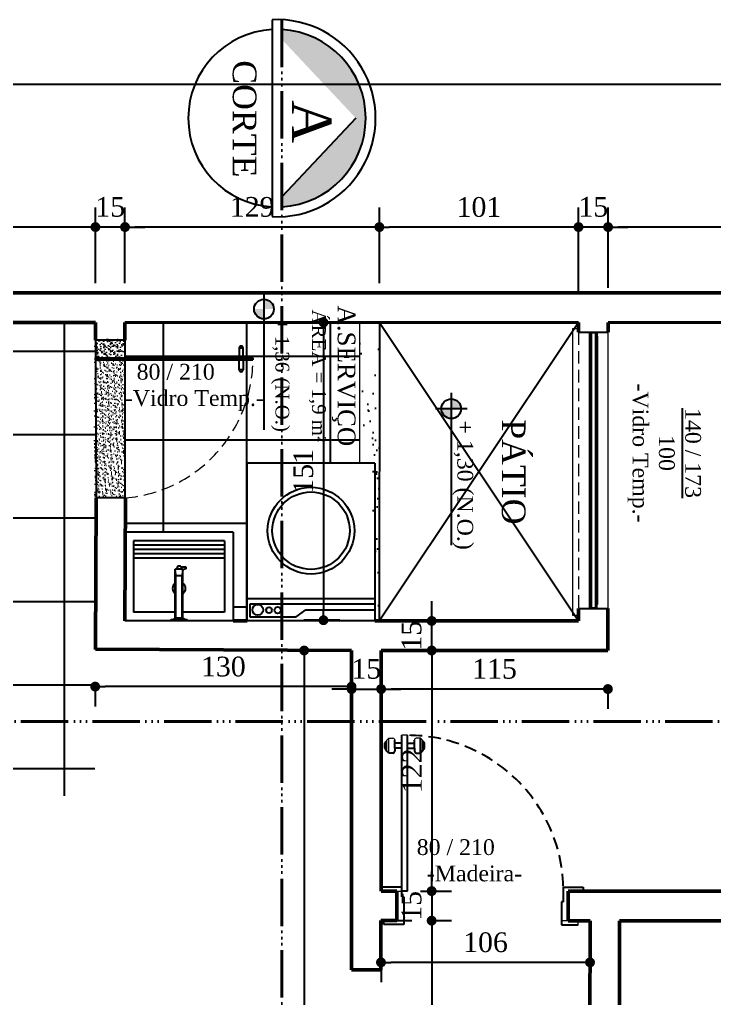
# Model space of a CAD drawing. Header units: centimetres. Extents: x -48696 to 156237, y -5617 to 29024.
# Drawn here: x -20292.6 to -19940.2, y 20197.5 to 20693.9 of the extents above; entities that cross this region are included whole.
import ezdxf

# ---------------------------------------------------------------- set-up
doc = ezdxf.new("R2010")
doc.units = ezdxf.units.CM
doc.linetypes.add('ACAD_ISO06W100', pattern=[36, 24, -3, 0, -3, 0, -3, 0, -3])
doc.linetypes.add('HIDDEN', pattern=[9.525, 6.35, -3.175])
doc.layers.add('A0 BV', color=7, linetype='Continuous', plot=False)
for name, color, linetype in [('ACESSORIOS', 2, 'Continuous'), ('COZINHA', 2, 'Continuous'), ('Fechamento Varanda', 3, 'Continuous'), ('Grama', 84, 'Continuous'), ('Hachuria - Moveis', 1, 'Continuous'), ('JANELA', 2, 'Continuous'), ('Piso', 55, 'Continuous'), ('PN010', 1, 'Continuous'), ('PORTAS', 3, 'Continuous'), ('Portas-Cotas', 2, 'Continuous'), ('Portas-Projeção', 55, 'HIDDEN'), ('Texto', 2, 'Continuous')]:
    doc.layers.add(name, color=color, linetype=linetype)
for name, color, linetype, lineweight in [('Corte Planta', 4, 'ACAD_ISO06W100', 40), ('Hachura', 1, 'Continuous', 9), ('Parede Baixa', 5, 'Continuous', 50), ('Parede Corte', 4, 'Continuous', 40), ('Pisos', 55, 'Continuous', 5), ('Pisos Externos', 15, 'Continuous', 9), ('Portas - Janelas', 2, 'Continuous', 20), ('Projeção Janela', 15, 'HIDDEN', 9), ('Projeção Portas', 55, 'HIDDEN', 5)]:
    doc.layers.add(name, color=color, linetype=linetype, lineweight=lineweight)
doc.styles.add('Valéria', font='romantic.ttf', dxfattribs={"height": 10})
doc.styles.add('Valéria1', font='romantic.ttf', dxfattribs={"height": 10})
doc.dimstyles.new('Cota - 50', dxfattribs={"dimtxt": 10, "dimasz": 5, "dimexe": 10, "dimexo": 20, "dimgap": 5, "dimtad": 1, "dimtxsty": 'Valéria', "dimblk": 'DOT', "dimcen": 0, "dimclrd": 12, "dimclre": 12, "dimclrt": 2, "dimazin": 2, "dimtfac": 1, "dimtix": 1, "dimtmove": 0, "dimatfit": 3, "dimldrblk": 'DOT', "dimfxl": 1, "dimarcsym": 0})

# ---------------------------------------------------------------- blocks, each defined once
blk = doc.blocks.new('_Dot')
at = {"color": 0, "linetype": 'ByBlock', "lineweight": -2}
blk.add_line((-0.5, 0), (-1, 0), dxfattribs=at)
at = {"color": 0, "linetype": 'ByBlock', "const_width": 0.5}
blk.add_lwpolyline([(-0.25, 0, 1), (0.25, 0, 1)], format="xyb", close=True, dxfattribs=at)
blk = doc.blocks.new('*D917')
at = {"color": 12, "lineweight": -2, "transparency": 16777216}
for p, q in [((-20942.5, 20579.88), (-20942.5, 20671.01)), ((-18502.51, 20575.31), (-18502.51, 20671.01)), ((-18507.51, 20661.01), (-20937.5, 20661.01))]:
    blk.add_line(p, q, dxfattribs=at)
at = {"layer": 'Defpoints', "color": 0, "transparency": 16777216}
for p in [(-20942.5, 20661.01), (-20942.5, 20559.88), (-18502.51, 20555.31)]:
    blk.add_point(p, dxfattribs=at)
at = {"color": 12, "lineweight": -2, "transparency": 16777216, "xscale": 5, "yscale": 5, "zscale": 5, "rotation": 180}
blk.add_blockref('_Dot', (-20942.5, 20661.01), dxfattribs=at)
at = {"color": 12, "lineweight": -2, "transparency": 16777216, "xscale": 5, "yscale": 5, "zscale": 5}
blk.add_blockref('_Dot', (-18502.51, 20661.01), dxfattribs=at)
at = {"color": 2, "transparency": 16777216, "insert": (-19722.51, 20671.12), "char_height": 10, "attachment_point": 5, "style": 'Valéria'}
blk.add_mtext('2440', dxfattribs=at)
blk = doc.blocks.new('*D930')
at = {"color": 12, "lineweight": -2, "transparency": 16777216}
for p, q in [((-19994.09, 20557.81), (-19994.09, 20598.68)), ((-19644.09, 20560.31), (-19644.09, 20598.68)), ((-19649.09, 20588.68), (-19989.09, 20588.68))]:
    blk.add_line(p, q, dxfattribs=at)
at = {"layer": 'Defpoints', "color": 0, "transparency": 16777216}
for p in [(-19994.09, 20588.68), (-19644.09, 20540.31), (-19994.09, 20537.81)]:
    blk.add_point(p, dxfattribs=at)
at = {"color": 12, "lineweight": -2, "transparency": 16777216, "xscale": 5, "yscale": 5, "zscale": 5, "rotation": 180}
blk.add_blockref('_Dot', (-19994.09, 20588.68), dxfattribs=at)
at = {"color": 12, "lineweight": -2, "transparency": 16777216, "xscale": 5, "yscale": 5, "zscale": 5}
blk.add_blockref('_Dot', (-19644.09, 20588.68), dxfattribs=at)
at = {"color": 2, "transparency": 16777216, "insert": (-19819.09, 20598.88), "char_height": 10, "attachment_point": 5, "style": 'Valéria'}
blk.add_mtext('350', dxfattribs=at)
blk = doc.blocks.new('*D931')
at = {"color": 12, "lineweight": -2, "transparency": 16777216}
for p, q in [((-20009.1, 20555.31), (-20009.1, 20598.68)), ((-19994.09, 20557.81), (-19994.09, 20598.68)), ((-20014.1, 20588.68), (-20019.1, 20588.68)), ((-19994.09, 20588.68), (-20009.1, 20588.68)), ((-19989.09, 20588.68), (-19984.09, 20588.68))]:
    blk.add_line(p, q, dxfattribs=at)
at = {"layer": 'Defpoints', "color": 0, "transparency": 16777216}
for p in [(-20009.1, 20588.68), (-20009.1, 20535.31), (-19994.09, 20537.81)]:
    blk.add_point(p, dxfattribs=at)
at = {"color": 12, "lineweight": -2, "transparency": 16777216, "xscale": 5, "yscale": 5, "zscale": 5}
blk.add_blockref('_Dot', (-20009.1, 20588.68), dxfattribs=at)
at = {"color": 12, "lineweight": -2, "transparency": 16777216, "xscale": 5, "yscale": 5, "zscale": 5, "rotation": 180}
blk.add_blockref('_Dot', (-19994.09, 20588.68), dxfattribs=at)
at = {"color": 2, "transparency": 16777216, "insert": (-20001.59, 20598.88), "char_height": 10, "attachment_point": 5, "style": 'Valéria'}
blk.add_mtext('15', dxfattribs=at)
blk = doc.blocks.new('*D932')
at = {"color": 12, "lineweight": -2, "transparency": 16777216}
for p, q in [((-20110.09, 20560.24), (-20110.09, 20598.68)), ((-20009.1, 20555.31), (-20009.1, 20598.68)), ((-20014.1, 20588.68), (-20105.09, 20588.68))]:
    blk.add_line(p, q, dxfattribs=at)
at = {"layer": 'Defpoints', "color": 0, "transparency": 16777216}
for p in [(-20110.09, 20588.68), (-20110.09, 20540.24), (-20009.1, 20535.31)]:
    blk.add_point(p, dxfattribs=at)
at = {"color": 12, "lineweight": -2, "transparency": 16777216, "xscale": 5, "yscale": 5, "zscale": 5, "rotation": 180}
blk.add_blockref('_Dot', (-20110.09, 20588.68), dxfattribs=at)
at = {"color": 12, "lineweight": -2, "transparency": 16777216, "xscale": 5, "yscale": 5, "zscale": 5}
blk.add_blockref('_Dot', (-20009.1, 20588.68), dxfattribs=at)
at = {"color": 2, "transparency": 16777216, "insert": (-20059.59, 20598.79), "char_height": 10, "attachment_point": 5, "style": 'Valéria'}
blk.add_mtext('101', dxfattribs=at)
blk = doc.blocks.new('*D933')
at = {"color": 12, "lineweight": -2, "transparency": 16777216}
for p, q in [((-20239.09, 20563.38), (-20239.09, 20598.68)), ((-20110.09, 20560.24), (-20110.09, 20598.68)), ((-20115.09, 20588.68), (-20234.09, 20588.68))]:
    blk.add_line(p, q, dxfattribs=at)
at = {"layer": 'Defpoints', "color": 0, "transparency": 16777216}
for p in [(-20239.09, 20588.68), (-20239.09, 20543.38), (-20110.09, 20540.24)]:
    blk.add_point(p, dxfattribs=at)
at = {"color": 12, "lineweight": -2, "transparency": 16777216, "xscale": 5, "yscale": 5, "zscale": 5, "rotation": 180}
blk.add_blockref('_Dot', (-20239.09, 20588.68), dxfattribs=at)
at = {"color": 12, "lineweight": -2, "transparency": 16777216, "xscale": 5, "yscale": 5, "zscale": 5}
blk.add_blockref('_Dot', (-20110.09, 20588.68), dxfattribs=at)
at = {"color": 2, "transparency": 16777216, "insert": (-20174.59, 20598.85), "char_height": 10, "attachment_point": 5, "style": 'Valéria'}
blk.add_mtext('129', dxfattribs=at)
blk = doc.blocks.new('*D934')
at = {"color": 12, "lineweight": -2, "transparency": 16777216}
for p, q in [((-20254.09, 20560.31), (-20254.09, 20598.68)), ((-20239.1, 20560.31), (-20239.1, 20598.68)), ((-20259.09, 20588.68), (-20264.09, 20588.68)), ((-20239.1, 20588.68), (-20254.09, 20588.68)), ((-20234.1, 20588.68), (-20229.1, 20588.68))]:
    blk.add_line(p, q, dxfattribs=at)
at = {"layer": 'Defpoints', "color": 0, "transparency": 16777216}
for p in [(-20254.09, 20588.68), (-20254.09, 20540.31), (-20239.1, 20540.31)]:
    blk.add_point(p, dxfattribs=at)
at = {"color": 12, "lineweight": -2, "transparency": 16777216, "xscale": 5, "yscale": 5, "zscale": 5}
blk.add_blockref('_Dot', (-20254.09, 20588.68), dxfattribs=at)
at = {"color": 12, "lineweight": -2, "transparency": 16777216, "xscale": 5, "yscale": 5, "zscale": 5, "rotation": 180}
blk.add_blockref('_Dot', (-20239.1, 20588.68), dxfattribs=at)
at = {"color": 2, "transparency": 16777216, "insert": (-20246.59, 20598.88), "char_height": 10, "attachment_point": 5, "style": 'Valéria'}
blk.add_mtext('15', dxfattribs=at)
blk = doc.blocks.new('*D935')
at = {"color": 12, "lineweight": -2, "transparency": 16777216}
for p, q in [((-20594.09, 20560.51), (-20594.09, 20598.68)), ((-20254.09, 20560.28), (-20254.09, 20598.68)), ((-20259.09, 20588.68), (-20589.09, 20588.68))]:
    blk.add_line(p, q, dxfattribs=at)
at = {"layer": 'Defpoints', "color": 0, "transparency": 16777216}
for p in [(-20594.09, 20588.68), (-20594.09, 20540.51), (-20254.09, 20540.28)]:
    blk.add_point(p, dxfattribs=at)
at = {"color": 12, "lineweight": -2, "transparency": 16777216, "xscale": 5, "yscale": 5, "zscale": 5, "rotation": 180}
blk.add_blockref('_Dot', (-20594.09, 20588.68), dxfattribs=at)
at = {"color": 12, "lineweight": -2, "transparency": 16777216, "xscale": 5, "yscale": 5, "zscale": 5}
blk.add_blockref('_Dot', (-20254.09, 20588.68), dxfattribs=at)
at = {"color": 2, "transparency": 16777216, "insert": (-20424.09, 20598.79), "char_height": 10, "attachment_point": 5, "style": 'Valéria'}
blk.add_mtext('340', dxfattribs=at)
blk = doc.blocks.new('*D971')
at = {"color": 12, "lineweight": -2, "transparency": 16777216}
for p, q in [((-20109.19, 20353.95), (-20109.19, 20344.41)), ((-19999.19, 20354.41), (-20104.19, 20354.41)), ((-19994.19, 20353.95), (-19994.19, 20344.41))]:
    blk.add_line(p, q, dxfattribs=at)
at = {"layer": 'Defpoints', "color": 0, "transparency": 16777216}
for p in [(-20109.19, 20373.95), (-19994.19, 20373.95), (-20109.19, 20354.41)]:
    blk.add_point(p, dxfattribs=at)
at = {"color": 12, "lineweight": -2, "transparency": 16777216, "xscale": 5, "yscale": 5, "zscale": 5, "rotation": 180}
blk.add_blockref('_Dot', (-20109.19, 20354.41), dxfattribs=at)
at = {"color": 12, "lineweight": -2, "transparency": 16777216, "xscale": 5, "yscale": 5, "zscale": 5}
blk.add_blockref('_Dot', (-19994.19, 20354.41), dxfattribs=at)
at = {"color": 2, "transparency": 16777216, "insert": (-20051.69, 20364.6), "char_height": 10, "attachment_point": 5, "style": 'Valéria'}
blk.add_mtext('115', dxfattribs=at)
blk = doc.blocks.new('*D972')
at = {"color": 12, "lineweight": -2, "transparency": 16777216}
for p, q in [((-20130.09, 20540.31), (-20148.43, 20540.31)), ((-20138.43, 20535.31), (-20138.43, 20394.31)), ((-20130.09, 20389.31), (-20148.43, 20389.31))]:
    blk.add_line(p, q, dxfattribs=at)
at = {"layer": 'Defpoints', "color": 0, "transparency": 16777216}
for p in [(-20110.09, 20540.31), (-20138.43, 20389.31), (-20110.09, 20389.31)]:
    blk.add_point(p, dxfattribs=at)
at = {"color": 12, "lineweight": -2, "transparency": 16777216, "xscale": 5, "yscale": 5, "zscale": 5}
for p, rotation in [((-20138.43, 20540.31), 90), ((-20138.43, 20389.31), 270)]:
    blk.add_blockref('_Dot', p, dxfattribs=dict(at, rotation=rotation))
at = {"color": 2, "transparency": 16777216, "insert": (-20148.62, 20464.81), "char_height": 10, "attachment_point": 5, "rotation": 90, "style": 'Valéria'}
blk.add_mtext('151', dxfattribs=at)
blk = doc.blocks.new('*D977')
at = {"color": 12, "lineweight": -2, "transparency": 16777216}
for p, q in [((-20138.57, 20373.96), (-20158.23, 20373.96)), ((-20148.23, 20368.96), (-20148.23, 19778.96)), ((-20139.19, 19773.96), (-20158.23, 19773.96))]:
    blk.add_line(p, q, dxfattribs=at)
at = {"layer": 'Defpoints', "color": 0, "transparency": 16777216}
for p in [(-20118.57, 20373.96), (-20148.23, 19773.96), (-20119.19, 19773.96)]:
    blk.add_point(p, dxfattribs=at)
at = {"color": 12, "lineweight": -2, "transparency": 16777216, "xscale": 5, "yscale": 5, "zscale": 5}
for p, rotation in [((-20148.23, 20373.96), 90), ((-20148.23, 19773.96), 270)]:
    blk.add_blockref('_Dot', p, dxfattribs=dict(at, rotation=rotation))
at = {"color": 2, "transparency": 16777216, "insert": (-20158.38, 20073.96), "char_height": 10, "attachment_point": 5, "rotation": 90, "style": 'Valéria'}
blk.add_mtext('600', dxfattribs=at)
blk = doc.blocks.new('*D998')
at = {"color": 12, "lineweight": -2, "transparency": 16777216}
for p, q in [((-20083.56, 20393.95), (-20083.56, 20398.95)), ((-20090.13, 20388.95), (-20073.56, 20388.95)), ((-20083.56, 20373.95), (-20083.56, 20388.95)), ((-20089.19, 20373.95), (-20073.56, 20373.95)), ((-20083.56, 20368.95), (-20083.56, 20363.95))]:
    blk.add_line(p, q, dxfattribs=at)
at = {"layer": 'Defpoints', "color": 0, "transparency": 16777216}
for p in [(-20110.13, 20388.95), (-20083.56, 20388.95), (-20109.19, 20373.95)]:
    blk.add_point(p, dxfattribs=at)
at = {"color": 12, "lineweight": -2, "transparency": 16777216, "xscale": 5, "yscale": 5, "zscale": 5}
for p, rotation in [((-20083.56, 20388.95), 270), ((-20083.56, 20373.95), 90)]:
    blk.add_blockref('_Dot', p, dxfattribs=dict(at, rotation=rotation))
at = {"color": 2, "transparency": 16777216, "insert": (-20093.75, 20381.45), "char_height": 10, "attachment_point": 5, "rotation": 90, "style": 'Valéria'}
blk.add_mtext('15', dxfattribs=at)
blk = doc.blocks.new('*D999')
at = {"color": 12, "lineweight": -2, "transparency": 16777216}
for p, q in [((-20129.19, 20354.41), (-20134.19, 20354.41)), ((-20124.19, 20354.41), (-20109.19, 20354.41)), ((-20124.19, 20353.98), (-20124.19, 20344.41)), ((-20109.19, 20353.95), (-20109.19, 20344.41)), ((-20104.19, 20354.41), (-20099.19, 20354.41))]:
    blk.add_line(p, q, dxfattribs=at)
at = {"layer": 'Defpoints', "color": 0, "transparency": 16777216}
for p in [(-20124.19, 20373.98), (-20109.19, 20373.95), (-20109.19, 20354.41)]:
    blk.add_point(p, dxfattribs=at)
at = {"color": 12, "lineweight": -2, "transparency": 16777216, "xscale": 5, "yscale": 5, "zscale": 5}
blk.add_blockref('_Dot', (-20124.19, 20354.41), dxfattribs=at)
at = {"color": 12, "lineweight": -2, "transparency": 16777216, "xscale": 5, "yscale": 5, "zscale": 5, "rotation": 180}
blk.add_blockref('_Dot', (-20109.19, 20354.41), dxfattribs=at)
at = {"color": 2, "transparency": 16777216, "insert": (-20116.69, 20364.6), "char_height": 10, "attachment_point": 5, "style": 'Valéria'}
blk.add_mtext('15', dxfattribs=at)
blk = doc.blocks.new('*D1176')
at = {"layer": 'A0 BV', "color": 12, "lineweight": -2, "transparency": 16777216}
for p, q in [((-20254.19, 20353.98), (-20254.19, 20345.64)), ((-20129.19, 20355.64), (-20249.19, 20355.64)), ((-20124.19, 20353.98), (-20124.19, 20345.64))]:
    blk.add_line(p, q, dxfattribs=at)
at = {"layer": 'Defpoints', "color": 0, "transparency": 16777216}
for p in [(-20254.19, 20373.98), (-20124.19, 20373.98), (-20254.19, 20355.64)]:
    blk.add_point(p, dxfattribs=at)
at = {"layer": 'A0 BV', "color": 12, "lineweight": -2, "transparency": 16777216, "xscale": 5, "yscale": 5, "zscale": 5, "rotation": 180}
blk.add_blockref('_Dot', (-20254.19, 20355.64), dxfattribs=at)
at = {"layer": 'A0 BV', "color": 12, "lineweight": -2, "transparency": 16777216, "xscale": 5, "yscale": 5, "zscale": 5}
blk.add_blockref('_Dot', (-20124.19, 20355.64), dxfattribs=at)
at = {"layer": 'A0 BV', "color": 2, "transparency": 16777216, "insert": (-20189.19, 20365.75), "char_height": 10, "attachment_point": 5, "style": 'Valéria'}
blk.add_mtext('130', dxfattribs=at)
blk = doc.blocks.new('*D1180')
at = {"layer": 'A0 BV', "color": 12, "lineweight": -2, "transparency": 16777216}
for p, q in [((-20089.19, 20373.95), (-20073.56, 20373.95)), ((-20083.56, 20368.95), (-20083.56, 20256.95)), ((-20089.26, 20251.95), (-20073.56, 20251.95))]:
    blk.add_line(p, q, dxfattribs=at)
at = {"layer": 'Defpoints', "color": 0, "transparency": 16777216}
for p in [(-20109.19, 20373.95), (-20109.26, 20251.95), (-20083.56, 20251.95)]:
    blk.add_point(p, dxfattribs=at)
at = {"layer": 'A0 BV', "color": 12, "lineweight": -2, "transparency": 16777216, "xscale": 5, "yscale": 5, "zscale": 5}
for p, rotation in [((-20083.56, 20373.95), 90), ((-20083.56, 20251.95), 270)]:
    blk.add_blockref('_Dot', p, dxfattribs=dict(at, rotation=rotation))
at = {"layer": 'A0 BV', "color": 2, "transparency": 16777216, "insert": (-20093.56, 20312.95), "char_height": 10, "attachment_point": 5, "rotation": 90, "style": 'Valéria'}
blk.add_mtext('122', dxfattribs=at)
blk = doc.blocks.new('*D1181')
at = {"layer": 'A0 BV', "color": 12, "lineweight": -2, "transparency": 16777216}
for p, q in [((-20083.56, 20256.96), (-20083.56, 20261.96)), ((-20083.56, 20251.96), (-20083.56, 20236.96)), ((-20081.26, 20251.96), (-20073.56, 20251.96)), ((-20081.27, 20236.96), (-20073.56, 20236.96)), ((-20083.56, 20231.96), (-20083.56, 20226.96))]:
    blk.add_line(p, q, dxfattribs=at)
at = {"layer": 'Defpoints', "color": 0, "transparency": 16777216}
for p in [(-20101.26, 20251.96), (-20101.27, 20236.96), (-20083.56, 20236.96)]:
    blk.add_point(p, dxfattribs=at)
at = {"layer": 'A0 BV', "color": 12, "lineweight": -2, "transparency": 16777216, "xscale": 5, "yscale": 5, "zscale": 5}
for p, rotation in [((-20083.56, 20251.96), 270), ((-20083.56, 20236.96), 90)]:
    blk.add_blockref('_Dot', p, dxfattribs=dict(at, rotation=rotation))
at = {"layer": 'A0 BV', "color": 2, "transparency": 16777216, "insert": (-20093.75, 20244.46), "char_height": 10, "attachment_point": 5, "rotation": 90, "style": 'Valéria'}
blk.add_mtext('15', dxfattribs=at)
blk = doc.blocks.new('*D1182')
at = {"layer": 'A0 BV', "color": 12, "lineweight": -2, "transparency": 16777216}
for p, q in [((-20103.56, 20236.96), (-20093.56, 20236.96)), ((-20083.56, 20231.96), (-20083.56, 19952.96)), ((-20089.44, 19947.96), (-20073.56, 19947.96))]:
    blk.add_line(p, q, dxfattribs=at)
at = {"layer": 'Defpoints', "color": 0, "transparency": 16777216}
for p in [(-20083.56, 20236.96), (-20109.44, 19947.96), (-20083.56, 19947.96)]:
    blk.add_point(p, dxfattribs=at)
at = {"layer": 'A0 BV', "color": 12, "lineweight": -2, "transparency": 16777216, "xscale": 5, "yscale": 5, "zscale": 5}
for p, rotation in [((-20083.56, 20236.96), 90), ((-20083.56, 19947.96), 270)]:
    blk.add_blockref('_Dot', p, dxfattribs=dict(at, rotation=rotation))
at = {"layer": 'A0 BV', "color": 2, "transparency": 16777216, "insert": (-20093.73, 20092.46), "char_height": 10, "attachment_point": 5, "rotation": 90, "style": 'Valéria'}
blk.add_mtext('289', dxfattribs=at)
blk = doc.blocks.new('*D1184')
at = {"layer": 'A0 BV', "color": 12, "lineweight": -2, "transparency": 16777216}
for p, q in [((-20109.26, 20216.96), (-20109.26, 20205.79)), ((-20008.26, 20215.79), (-20104.26, 20215.79)), ((-20003.26, 20216.9), (-20003.26, 20205.79))]:
    blk.add_line(p, q, dxfattribs=at)
at = {"layer": 'Defpoints', "color": 0, "transparency": 16777216}
for p in [(-20109.26, 20236.96), (-20003.26, 20236.9), (-20109.26, 20215.79)]:
    blk.add_point(p, dxfattribs=at)
at = {"layer": 'A0 BV', "color": 12, "lineweight": -2, "transparency": 16777216, "xscale": 5, "yscale": 5, "zscale": 5, "rotation": 180}
blk.add_blockref('_Dot', (-20109.26, 20215.79), dxfattribs=at)
at = {"layer": 'A0 BV', "color": 12, "lineweight": -2, "transparency": 16777216, "xscale": 5, "yscale": 5, "zscale": 5}
blk.add_blockref('_Dot', (-20003.26, 20215.79), dxfattribs=at)
at = {"layer": 'A0 BV', "color": 2, "transparency": 16777216, "insert": (-20056.26, 20225.94), "char_height": 10, "attachment_point": 5, "style": 'Valéria'}
blk.add_mtext('106', dxfattribs=at)

msp = doc.modelspace()

# ---------------------------------------------------------------- hatches: boundary and pattern name
h = msp.add_hatch()
h.set_pattern_fill('AR-SAND', color=34, scale=0.25, angle=-90)
h.set_pattern_definition([(307.5, (-32115.267, 10363.115), (12.235331, 0.400008), [0, -9.652, 0, -10.795, 0, -10.31875]), (277.5, (-32115.267, 10363.115), (17.920628, -11.238082), [0, -5.207, 0, -8.6995, 0, -3.33375]), (237.5, (-32115.267, 10370.926), (0.0359296, -19.774809), [0, -3.175, 0, -11.43, 0, -14.9225]), (227.5, (-32115.267, 10370.926), (5.573233, -19.088911), [0, -1.5875, 0, -7.493, 0, -8.5725])])
edge = h.paths.add_edge_path()
edge.add_line((-20120.09288, 20540.2384), (-20120.13445, 20468.95304))
edge.add_line((-20110.09283, 20540.31073), (-20110.18115, 20388.88072))
at = {"layer": 'Piso'}
h = msp.add_hatch(dxfattribs=at)
h.set_pattern_fill('ANSI37', color=256, scale=13.333333, angle=-45)
h.set_pattern_definition([(360, (-32250.16, 3888.79), (3e-14, 42.33333), []), (90, (-32250.16, 3888.79), (-42.33333, 3e-14), [])])
edge = h.paths.add_edge_path()
edge.add_line((-20254.09135, 20540.31073), (-20391.71651, 20540.31073))
edge.add_line((-20391.71651, 20540.31073), (-20391.71651, 20471.80273))
edge.add_line((-20391.71651, 20471.80273), (-20400.02051, 20471.80273))
edge.add_line((-20400.02051, 20471.80273), (-20400.02051, 20469.72673))
edge.add_line((-20400.02051, 20469.72673), (-20463.33851, 20469.72673))
edge.add_line((-20463.33851, 20469.72673), (-20463.33851, 20471.80273))
edge.add_line((-20463.33851, 20471.80273), (-20471.64251, 20471.80273))
edge.add_line((-20471.64251, 20471.80273), (-20471.64251, 20540.31073))
edge.add_line((-20471.64251, 20540.31073), (-20474.09286, 20540.31216))
edge.add_line((-20474.09286, 20540.31216), (-20474.12788, 20480.27574))
edge.add_line((-20474.12788, 20480.27574), (-20534.12787, 20480.31074))
edge.add_line((-20534.12787, 20480.31074), (-20534.12787, 20300.27575))
edge.add_line((-20534.12787, 20300.27575), (-20478.21281, 20300.27575))
edge.add_line((-20478.21281, 20300.27575), (-20478.21281, 20302.05541))
edge.add_line((-20478.21281, 20302.05541), (-20482.79614, 20302.05541))
edge.add_line((-20482.79614, 20302.05541), (-20482.79614, 20374.11092))
edge.add_line((-20482.79614, 20374.11092), (-20414.70137, 20373.09708))
edge.add_line((-20414.70137, 20373.09708), (-20414.70137, 20375.84708))
edge.add_line((-20414.70137, 20375.84708), (-20417.71281, 20375.84708))
edge.add_line((-20417.71281, 20375.84708), (-20417.71281, 20377.68041))
edge.add_line((-20417.71281, 20377.68041), (-20413.12947, 20377.68041))
edge.add_line((-20413.12947, 20377.68041), (-20413.12947, 20373.09708))
edge.add_line((-20413.12947, 20373.09708), (-20408.54614, 20373.09708))
edge.add_line((-20408.54614, 20373.09708), (-20408.54614, 20300.19178))
edge.add_line((-20408.54614, 20300.19178), (-20254.45681, 20300.19178))
edge.add_line((-20254.45681, 20300.19178), (-20254.09137, 20540.2812))
h = msp.add_hatch(dxfattribs=at)
h.set_pattern_fill('ANSI37', color=256, scale=13.333333, angle=-45)
h.set_pattern_definition([(360, (-32115.267, 10363.115), (3e-14, 42.33333), []), (90, (-32115.267, 10363.115), (-42.33333, 3e-14), [])])
h.paths.add_polyline_path([(-20120.13445, 20468.95304), (-20120.09288, 20540.2384), (-20239.09505, 20540.31073), (-20239.16148, 20433.95304), (-20184.18401, 20433.95304), (-20184.18401, 20388.95304), (-20177.18254, 20388.95304), (-20177.18254, 20468.95304)])
at = {"layer": 'Pisos Externos'}
h = msp.add_hatch(dxfattribs=at)
h.set_pattern_fill('AR-SAND', color=256, scale=0.05, angle=135)
h.set_pattern_definition([(172.5, (-84599.915, 14624.6988), (-1.673767446, -1.786906744), [0, -1.9304, 0, -2.159, 0, -2.06375]), (142.5, (-84599.915, 14624.6988), (-4.12366426, -0.94505464), [0, -1.0414, 0, -1.7399, 0, -0.66675]), (102.5, (-84598.8103, 14623.5942), (-2.80166156, 2.79149913), [0, -0.635, 0, -2.286, 0, -2.9845]), (92.5, (-84598.8103, 14623.5942), (-3.4877539, 1.91140555), [0, -0.3175, 0, -1.4986, 0, -1.7145])])
h.paths.add_polyline_path([(-20239.55855, 20522.3765), (-20254.55855, 20522.3765), (-20254.55855, 20528.49088, -0.215250437), (-20247.05855, 20531.8765), (-20239.55855, 20531.8765)])
h.paths.add_polyline_path([(-20254.55855, 20528.49088), (-20254.55855, 20531.8765), (-20247.05855, 20531.8765, 0.215250437)], flags=17)
h.paths.add_polyline_path([(-20253.99884, 20451.99808), (-20254.21288, 20521.3765), (-20254.55855, 20521.3765), (-20254.55855, 20451.99808)])
h = msp.add_hatch(dxfattribs=at)
h.set_pattern_fill('AR-SAND', color=256, scale=0.05, angle=135)
h.set_pattern_definition([(172.5, (-32247.092, 3544.4435), (-1.67376745, -1.78690674), [0, -1.9304, 0, -2.159, 0, -2.06375]), (142.5, (-32247.092, 3544.4435), (-4.12366426, -0.94505464), [0, -1.0414, 0, -1.7399, 0, -0.66675]), (102.5, (-32245.9875, 3543.339), (-2.80166156, 2.79149913), [0, -0.635, 0, -2.286, 0, -2.9845]), (92.5, (-32245.9875, 3543.339), (-3.4877539, 1.91140555), [0, -0.3175, 0, -1.4986, 0, -1.7145])])
h.paths.add_polyline_path([(-20238.99891, 20452.04435), (-20239.21269, 20521.33901), (-20254.21276, 20521.33901), (-20253.99884, 20451.99808)])
at = {"layer": 'Portas - Janelas'}
msp.add_hatch(color=256, dxfattribs=at).paths.add_polyline_path([(-20159.51055, 20603.97642), (-20159.51055, 20598.96771, 0.945905303), (-20159.51055, 20688.82872), (-20159.51055, 20683.82001), (-20122.01055, 20643.89822)])
h = msp.add_hatch(color=256, dxfattribs=at)
edge = h.paths.add_edge_path()
edge.add_arc((-20168.60995, 20547.06884), 5, 0, 90)
edge.add_line((-20168.60995, 20552.06884), (-20168.60995, 20547.06884))
edge.add_line((-20168.60995, 20547.06884), (-20163.60995, 20547.06884))
edge = h.paths.add_edge_path()
edge.add_arc((-20168.60995, 20547.06884), 5, 180, 270)
edge.add_line((-20168.60995, 20542.06884), (-20168.60995, 20547.06884))
edge.add_line((-20168.60995, 20547.06884), (-20173.60995, 20547.06884))
h = msp.add_hatch(color=256, dxfattribs=at)
edge = h.paths.add_edge_path()
edge.add_arc((-20073.6467, 20496.54486), 5, 0, 90)
edge.add_line((-20073.6467, 20501.54486), (-20073.6467, 20496.54486))
edge.add_line((-20073.6467, 20496.54486), (-20068.6467, 20496.54486))
edge = h.paths.add_edge_path()
edge.add_arc((-20073.6467, 20496.54486), 5, 180, 270)
edge.add_line((-20073.6467, 20491.54486), (-20073.6467, 20496.54486))
edge.add_line((-20073.6467, 20496.54486), (-20078.6467, 20496.54486))

# ---------------------------------------------------------------- linework, layer by layer
at = {"color": 5}
for p, q in [((-20009.09505, 20535.31073), (-19994.09213, 20535.31073)), ((-20239.10469, 20531.30773), (-20254.10469, 20531.31648)), ((-20238.89901, 20451.3076), (-20253.78868, 20451.31628)), ((-20009.17678, 20395.31073), (-19994.09213, 20395.31073))]:
    msp.add_line(p, q, dxfattribs=at)
at = {"color": 1}
for p, q in [((-20188.58401, 20427.35304), (-20234.78401, 20427.35304)), ((-20188.58401, 20425.15304), (-20234.78401, 20425.15304)), ((-20188.58401, 20422.95304), (-20234.78401, 20422.95304)), ((-20188.58401, 20420.75304), (-20234.78401, 20420.75304)), ((-20212.49611, 20416.50177), (-20212.98927, 20415.28347)), ((-20210.84613, 20416.51285), (-20210.35907, 20415.28347)), ((-20210.75465, 20416.32735), (-20208.23474, 20416.44415)), ((-20208.23474, 20416.44415), (-20208.28141, 20415.39298)), ((-20213.58701, 20390.39112), (-20213.58701, 20415.06347)), ((-20213.3499, 20412.25587), (-20213.57532, 20415.13423)), ((-20210.00101, 20415.28347), (-20213.36701, 20415.28347)), ((-20213.33401, 20390.60304), (-20213.33401, 20412.05304)), ((-20213.13057, 20412.05304), (-20210.23746, 20412.05304)), ((-20210.03401, 20390.60304), (-20210.03401, 20412.05304)), ((-20209.7927, 20415.13423), (-20210.01813, 20412.25587)), ((-20208.28141, 20415.39298), (-20209.78101, 20414.8132)), ((-20209.78101, 20390.39116), (-20209.78101, 20415.06347)), ((-20000.09505, 20397.31629), (-20000.09069, 20395.81629)), ((-20207.55901, 20389.50304), (-20215.80901, 20389.50304)), ((-20215.80901, 20389.50304), (-20215.80901, 20388.95304)), ((-20213.33401, 20390.60304), (-20210.03401, 20390.60304)), ((-20207.55901, 20389.50304), (-20207.55901, 20388.95304))]:
    msp.add_line(p, q, dxfattribs=at)
for points in [[(-20210.85901, 20416.5097, 0.236739444), (-20210.89768, 20416.58678, 0.085519777), (-20211.10065, 20416.68997, 0.043127161), (-20211.34554, 20416.74307, 0.031837447), (-20211.68401, 20416.76464, 0.031837447), (-20212.02248, 20416.74307, 0.043127161), (-20212.26738, 20416.68997, 0.085519777), (-20212.47035, 20416.58678, 0.236739444), (-20212.50901, 20416.5097, 0.159785222), (-20212.49034, 20416.45275)], [(-20210.86354, 20416.48055, 0.077146353), (-20210.85901, 20416.5097)]]:
    msp.add_lwpolyline(points, format="xyb", dxfattribs=at)
for centre, radius, start, end in [((-20213.36701, 20415.06347), 0.22, 90, 180), ((-20213.13057, 20412.27304), 0.22, 184.4781357, 270), ((-20210.23746, 20412.27304), 0.22, 270, 355.5218643), ((-20210.00101, 20415.06347), 0.22, 0, 90), ((-20211.68401, 20405.45304), 3.3, 125.2164336, 234.7835664), ((-20211.68401, 20405.45304), 3.3, 305.2164336, 54.7835664), ((-20216.24767, 20393.82439), 4.34355, 275.796171, 312.1288069), ((-20207.11974, 20393.82578), 4.345, 227.877446, 264.1975761)]:
    msp.add_arc(centre, radius, start, end, dxfattribs=at)
at = {"layer": 'A0 BV'}
msp.add_line((-20016.79648, 20251.90038), (-20016.75797, 20251.90037), dxfattribs=at)
at = {"layer": 'ACESSORIOS'}
for p, q in [((-20239.10469, 20531.30773), (-20239.11429, 20522.33901)), ((-20239.11536, 20521.33901), (-20239.15621, 20451.30775)), ((-20184.18401, 20433.95304), (-20238.97573, 20433.95304)), ((-20184.18401, 20433.95304), (-20184.18401, 20388.95304)), ((-20188.58401, 20429.55304), (-20234.78401, 20429.55304)), ((-20234.78401, 20429.55304), (-20234.78401, 20393.35304)), ((-20188.58401, 20429.55304), (-20188.58401, 20393.35304)), ((-20213.58701, 20393.35304), (-20234.78401, 20393.35304)), ((-20188.58401, 20393.35304), (-20209.78101, 20393.35304)), ((-20184.18401, 20388.95304), (-20239.18772, 20388.95304)), ((-20108.75954, 20253.95624), (-20108.75954, 20251.95624)), ((-20107.7445, 20234.95624), (-20107.7445, 20236.95624))]:
    msp.add_line(p, q, dxfattribs=at)
at = {"layer": 'ACESSORIOS', "color": 2, "linetype": 'Continuous'}
for p, q in [((-20098.75954, 20253.95624), (-20108.75954, 20253.95624)), ((-20097.75954, 20234.95624), (-20107.7445, 20234.95624))]:
    msp.add_line(p, q, dxfattribs=at)
at = {"layer": 'Corte Planta'}
for p, q in [((-20159.51055, 20693.83568), (-20159.51055, 18678.78544)), ((-18126.17032, 20337.95322), (-21184.70429, 20337.95322))]:
    msp.add_line(p, q, dxfattribs=at)
at = {"layer": 'COZINHA', "color": 2, "ltscale": 0.1}
for p, q in [((-20177.18254, 20388.95304), (-20177.18254, 20468.95304)), ((-20112.31587, 20468.95304), (-20177.18254, 20468.95304)), ((-20112.31587, 20468.95304), (-20112.31587, 20388.95304)), ((-20112.31587, 20400.07304), (-20177.18254, 20400.07304)), ((-20112.31587, 20397.50728), (-20175.75957, 20397.50728)), ((-20175.75957, 20397.50728), (-20175.75957, 20391.1049)), ((-20175.75957, 20391.1049), (-20152.33404, 20391.1049)), ((-20152.33404, 20391.1049), (-20147.39279, 20394.58047)), ((-20147.39279, 20394.58047), (-20112.31587, 20394.58047)), ((-20112.31587, 20388.95304), (-20177.18254, 20388.95304))]:
    msp.add_line(p, q, dxfattribs=at)
at = {"layer": 'COZINHA', "color": 1, "ltscale": 0.1}
for centre, radius in [((-20144.7492, 20434.71176), 22.00051), ((-20171.73329, 20394.58047), 2.74388), ((-20166.05999, 20394.39755), 1.46412), ((-20161.66763, 20394.39755), 1.64635)]:
    msp.add_circle(centre, radius, dxfattribs=at)
at = {"layer": 'COZINHA', "color": 2, "ltscale": 0.1}
msp.add_circle((-20144.7492, 20434.71176), 19.62247, dxfattribs=at)
at = {"layer": 'Fechamento Varanda'}
for p, q in [((-20164.51055, 20693.83568), (-20164.51055, 20593.96076)), ((-20122.01055, 20643.89822), (-20159.51055, 20603.97642))]:
    msp.add_line(p, q, dxfattribs=at)
for radius, start, end in [(50, 267.134016, 92.865984), (45, 93.1847385, 266.8152615), (45, 273.1847385, 86.8152615)]:
    msp.add_arc((-20162.01055, 20643.89822), radius, start, end, dxfattribs=at)
at = {"layer": 'Grama'}
msp.add_line((-20110.09283, 20540.31073), (-20110.18115, 20388.88072), dxfattribs=at)
at = {"layer": 'Hachura'}
for p, q in [((-20003.59506, 20535.30173), (-20003.58198, 20533.27461)), ((-19999.59507, 20535.31627), (-19999.58206, 20533.30042)), ((-20003.08199, 20533.27784), (-20003.58199, 20533.27784)), ((-20000.09173, 20534.79716), (-20003.09166, 20534.77781)), ((-20003.09166, 20534.77781), (-20003.08199, 20533.27784)), ((-20002.59505, 20534.78101), (-20002.59505, 20395.81629)), ((-20000.59505, 20534.79392), (-20000.59505, 20395.81629)), ((-20000.09173, 20534.79716), (-20000.08205, 20533.29719)), ((-20000.08206, 20533.30042), (-19999.58206, 20533.30042)), ((-20003.59507, 20395.31306), (-20003.59507, 20397.31629)), ((-20003.09069, 20397.31629), (-20003.59505, 20397.31629)), ((-20003.09069, 20395.81629), (-20003.09069, 20397.31629)), ((-20000.09505, 20397.31629), (-19999.59069, 20397.31629)), ((-19999.59069, 20395.31073), (-19999.59069, 20397.31629)), ((-20003.09069, 20395.81629), (-20000.09069, 20395.81629))]:
    msp.add_line(p, q, dxfattribs=at)
at = {"layer": 'Hachuria - Moveis'}
for centre in [(-20168.60995, 20547.06884), (-20073.6467, 20496.54486)]:
    msp.add_circle(centre, 5, dxfattribs=at)
at = {"layer": 'Parede Baixa'}
for p, q in [((-18764.08952, 20555.31073), (-20609.08785, 20555.31073)), ((-20254.09135, 20540.31073), (-20594.09659, 20540.31073)), ((-20254.09135, 20540.31073), (-20254.09659, 20531.31648)), ((-20239.10469, 20531.30773), (-20239.09505, 20540.31073)), ((-20009.09505, 20535.31073), (-20009.09214, 20540.31073)), ((-19994.09505, 20535.31073), (-19994.09213, 20540.31073)), ((-20253.78868, 20451.31628), (-20254.12853, 20374.44491)), ((-20239.17468, 20388.95304), (-20238.89901, 20451.3076)), ((-20009.18049, 20388.95304), (-20009.17678, 20395.31073)), ((-19994.18925, 20373.95304), (-19994.17678, 20395.31073)), ((-20177.18254, 20388.95304), (-20184.18401, 20388.95304)), ((-20009.18049, 20388.95304), (-20112.31587, 20388.95304)), ((-20124.18985, 20373.98098), (-20254.12805, 20374.55545)), ((-20124.18985, 20373.98098), (-20124.28435, 20211.95304)), ((-20109.18986, 20373.95304), (-20109.26101, 20251.9609)), ((-19994.18984, 20373.95304), (-20109.18986, 20373.95304)), ((-19994.18109, 20373.95304), (-19994.18984, 20373.95304)), ((-20101.25954, 20251.95624), (-20101.25954, 20236.95623)), ((-20014.26902, 20236.90038), (-20014.26466, 20251.89965)), ((-20014.26466, 20251.89965), (-19644.17412, 20251.79203)), ((-20109.26976, 20236.96091), (-20109.28435, 20211.95304)), ((-20014.26902, 20236.90038), (-20003.26207, 20236.89655)), ((-20003.26207, 20236.89908), (-20003.37432, 20044.44536)), ((-19988.26207, 20236.89209), (-19988.37432, 20044.43661)), ((-19988.26207, 20236.89209), (-19644.17848, 20236.79203)), ((-20109.28435, 20211.95304), (-20124.28435, 20211.95304))]:
    msp.add_line(p, q, dxfattribs=at)
for points in [[(-20101.25954, 20251.95624), (-20109.26101, 20251.9609)], [(-20101.25954, 20236.95623), (-20109.26976, 20236.96091)]]:
    msp.add_lwpolyline(points, dxfattribs=at)
at = {"layer": 'Parede Corte', "color": 5}
for p, q in [((-20009.09214, 20540.31073), (-20239.09505, 20540.31073)), ((-19644.09022, 20540.31073), (-19994.09213, 20540.31073))]:
    msp.add_line(p, q, dxfattribs=at)
at = {"layer": 'Piso'}
for p, q in [((-20009.09214, 20540.31073), (-20110.18115, 20388.88072)), ((-20110.09287, 20540.2384), (-20009.18049, 20388.95304)), ((-20003.59505, 20535.30162), (-20003.59505, 20395.95304)), ((-20003.09505, 20533.27784), (-20003.09505, 20397.31629)), ((-20000.09505, 20534.79714), (-20000.09505, 20397.31629)), ((-19999.59505, 20533.30042), (-19999.59505, 20397.31629))]:
    msp.add_line(p, q, dxfattribs=at)
at = {"layer": 'Pisos'}
msp.add_line((-20120.09288, 20540.2384), (-20120.13445, 20468.95304), dxfattribs=at)
at = {"layer": 'PN010'}
for p, q in [((-20168.60995, 20555.06884), (-20168.60995, 20485.83123)), ((-20254.09659, 20531.31648), (-20254.09659, 20522.33901)), ((-20179.21276, 20527.33901), (-20181.21276, 20527.33901)), ((-20181.21276, 20527.33901), (-20181.21276, 20522.33901)), ((-20179.21276, 20522.33901), (-20179.21276, 20527.33901)), ((-20254.21276, 20522.33901), (-20174.21276, 20522.33901)), ((-20254.21276, 20522.33901), (-20254.21276, 20521.33901)), ((-20254.21276, 20521.33901), (-20174.21276, 20521.33901)), ((-20254.09659, 20521.33901), (-20253.78868, 20451.31628)), ((-20181.21276, 20516.33901), (-20181.21276, 20521.33901)), ((-20179.21276, 20521.33901), (-20179.21276, 20516.33901)), ((-20174.21276, 20522.33901), (-20174.21276, 20521.33901)), ((-20179.21276, 20516.33901), (-20181.21276, 20516.33901)), ((-20073.6467, 20504.54486), (-20073.6467, 20427.3151)), ((-20065.6467, 20496.54486), (-20081.6467, 20496.54486))]:
    msp.add_line(p, q, dxfattribs=at)
for centre, start, end in [((-20180.21276, 20527.33901), 0, 180), ((-20180.21276, 20516.33901), 180, 0)]:
    msp.add_arc(centre, 1, start, end, dxfattribs=at)
at = {"layer": 'PORTAS', "color": 2, "linetype": 'Continuous'}
for p, q in [((-20107.25954, 20324.45624), (-20107.25954, 20326.95624)), ((-20106.75954, 20323.95624), (-20106.75954, 20327.45624)), ((-20102.25954, 20326.95624), (-20102.25954, 20328.45624)), ((-20098.75954, 20326.95624), (-20102.25954, 20326.95624)), ((-20102.25954, 20324.45624), (-20102.25954, 20326.95624)), ((-20098.75954, 20251.95624), (-20098.75954, 20330.95624)), ((-20095.75954, 20251.95624), (-20095.75954, 20330.95624)), ((-20095.75954, 20326.95624), (-20092.25954, 20326.95624)), ((-20092.25954, 20326.95624), (-20092.25954, 20328.45624)), ((-20092.25954, 20324.45624), (-20092.25954, 20326.95624)), ((-20089.25954, 20321.95624), (-20089.25954, 20329.45624)), ((-20087.75954, 20323.95624), (-20087.75954, 20327.45624)), ((-20087.25954, 20324.45624), (-20087.25954, 20326.95624)), ((-20106.40599, 20323.10268), (-20106.75954, 20323.95624)), ((-20105.25954, 20321.95624), (-20106.40599, 20323.10268)), ((-20105.32743, 20322.02413), (-20105.25954, 20322.09201)), ((-20103.25954, 20321.95624), (-20105.25954, 20321.95624)), ((-20102.25954, 20324.45624), (-20102.25954, 20322.95624)), ((-20098.75954, 20324.45624), (-20102.25954, 20324.45624)), ((-20095.75954, 20324.45624), (-20092.25954, 20324.45624)), ((-20092.25954, 20324.45624), (-20092.25954, 20322.95624)), ((-20091.25954, 20321.95624), (-20089.25954, 20321.95624)), ((-20089.25954, 20321.95624), (-20088.11309, 20323.10268)), ((-20089.19165, 20322.02413), (-20089.25954, 20322.09201)), ((-20088.11309, 20323.10268), (-20087.75954, 20323.95624)), ((-20098.75954, 20248.95624), (-20098.75954, 20253.95624)), ((-20016.75797, 20253.90037), (-20006.75797, 20253.90037)), ((-20016.75797, 20246.48479), (-20016.75797, 20253.90037)), ((-20006.75797, 20253.90037), (-20006.75797, 20251.90037)), ((-20095.75954, 20251.95624), (-20098.75954, 20251.95624)), ((-20098.75954, 20248.95624), (-20097.75954, 20248.95624)), ((-20097.75954, 20248.95624), (-20097.75954, 20234.95624)), ((-20017.75954, 20246.48479), (-20017.75954, 20234.83211)), ((-20016.75797, 20246.48479), (-20017.75954, 20246.48479)), ((-20017.75954, 20234.83658), (-20009.26978, 20234.83658))]:
    msp.add_line(p, q, dxfattribs=at)
for centre, radius, start, end in [((-20106.75954, 20326.95624), 0.5, 90, 180), ((-20087.75954, 20326.95624), 0.5, 0, 90), ((-20106.75954, 20324.45624), 0.5, 180, 270), ((-20103.25954, 20322.95624), 1, 270, 0), ((-20091.25954, 20322.95624), 1, 180, 270), ((-20087.75954, 20324.45624), 0.5, 270, 0)]:
    msp.add_arc(centre, radius, start, end, dxfattribs=at)
at = {"layer": 'Portas - Janelas'}
for p, q in [((-20012.09505, 20537.31073), (-20009.09389, 20537.31073)), ((-20012.09505, 20537.31073), (-20012.09505, 20391.95304)), ((-19994.17818, 20535.31078), (-19994.17818, 20393.94432)), ((-20012.09505, 20391.95304), (-20009.17874, 20391.95304)), ((-20106.40599, 20328.30979), (-20106.25954, 20328.45624)), ((-20106.25954, 20328.45624), (-20105.25954, 20329.45624)), ((-20105.25954, 20329.45624), (-20103.17948, 20329.45624)), ((-20095.75954, 20330.95624), (-20098.75954, 20330.95624)), ((-20089.25954, 20329.45624), (-20091.38913, 20329.45624)), ((-20088.25954, 20328.45624), (-20089.25954, 20329.45624)), ((-20088.11309, 20328.30979), (-20088.25954, 20328.45624)), ((-20101.25954, 20251.95624), (-20098.75954, 20251.95624)), ((-20101.2445, 20236.95624), (-20097.7445, 20236.95624)), ((-20014.25954, 20236.83211), (-20017.75954, 20236.83211)), ((-20009.26978, 20234.83658), (-20009.26978, 20236.90258))]:
    msp.add_line(p, q, dxfattribs=at)
at = {"layer": 'Portas - Janelas', "color": 2, "linetype": 'Continuous'}
for p, q in [((-20106.40599, 20328.30979), (-20106.75954, 20327.45624)), ((-20106.25954, 20322.95624), (-20106.25954, 20328.45624)), ((-20105.25954, 20321.95624), (-20105.25954, 20329.45624)), ((-20088.25954, 20322.95624), (-20088.25954, 20328.45624)), ((-20088.11309, 20328.30979), (-20087.75954, 20327.45624))]:
    msp.add_line(p, q, dxfattribs=at)
at = {"layer": 'Portas - Janelas'}
for centre, radius, start, end in [((-20103.24596, 20328.47194), 0.98654, 359.0881521, 86.1360537), ((-20091.3464, 20328.54024), 0.917, 92.6710001, 185.255826)]:
    msp.add_arc(centre, radius, start, end, dxfattribs=at)
at = {"layer": 'Portas-Projeção'}
msp.add_arc((-20095.75954, 20251.95624), 79, 1.7522156, 90, dxfattribs=at)
at = {"layer": 'Projeção Janela'}
msp.add_line((-20009.09505, 20535.31073), (-20009.09505, 20395.31073), dxfattribs=at)
at = {"layer": 'Projeção Portas'}
msp.add_arc((-20245.00633, 20521.83901), 70.79533, 274.9488996, 0.4046613, dxfattribs=at)

# ---------------------------------------------------------------- texts
at = {"layer": 'Fechamento Varanda', "insert": (-20172.42713, 20673.25524), "char_height": 12, "attachment_point": 1, "rotation": 270, "style": 'Valéria'}
msp.add_mtext('CORTE', dxfattribs=at)
at = {"layer": 'JANELA', "insert": (-20134.47342, 20653.01472), "char_height": 20, "attachment_point": 1, "rotation": 270, "style": 'Valéria1'}
msp.add_mtext('{\\fTimes New Roman|b0|i0|c0|p18;\\C4;A}', dxfattribs=at)
at = {"layer": 'Portas-Cotas', "char_height": 12, "attachment_point": 2, "rotation": 270, "style": 'Valéria'}
for s, insert in [('{\\H0.75x;A.SERVIÇO}\\P{\\H0.58333x;ÁREA = 1,9 m²}', (-20122.22153, 20513.20235)), ('PÁTIO', (-20035.97161, 20464.54295))]:
    msp.add_mtext(s, dxfattribs=dict(at, insert=insert))
at = {"layer": 'Portas-Cotas', "char_height": 8, "attachment_point": 5, "style": 'Valéria'}
for s, insert in [('\\pxi-2.3669;80 / 210\\P\\pi0;-Vidro Temp.-', (-20203.91024, 20507.34083)), ('\\pxi-2.3669;80 / 210\\P\\pi0;-Madeira-', (-20061.87006, 20267.52135))]:
    msp.add_mtext(s, dxfattribs=dict(at, insert=insert))
at = {"layer": 'Portas-Cotas', "insert": (-19946.96993, 20549.07761), "char_height": 8, "attachment_point": 1, "rotation": 270, "style": 'Valéria'}
msp.add_mtext_dynamic_manual_height_columns('\\pxqc;{\\L140 / 173\\P}100\\P-Vidro Temp.-', width=150, gutter_width=50, heights=[0], dxfattribs=at)
at = {"layer": 'Texto', "attachment_point": 1, "rotation": 270, "style": 'Valéria'}
for s, insert, char_height in [('+ 1,36 (N.O.)', (-20155.77339, 20542.16743), 7), ('+ 1,30 (N.O.)', (-20062.54019, 20490.58138), 8)]:
    msp.add_mtext(s, dxfattribs=dict(at, insert=insert, char_height=char_height))

# ---------------------------------------------------------------- dimensions: what is measured, and where the dimension line sits
for base, p1, p2, picture, middle in [((-20942.50467, 20661.00634), (-18502.50896, 20555.31073), (-20942.50467, 20559.88455), '*D917', (-19722.50681, 20671.11728)), ((-20594.09129, 20588.68294), (-20254.09137, 20540.2812), (-20594.09129, 20540.50903), '*D935', (-20424.09133, 20598.79389)), ((-20254.09135, 20588.68294), (-20239.09505, 20540.31073), (-20254.09135, 20540.31073), '*D934', (-20246.5932, 20598.87525)), ((-20109.18986, 20354.40522), (-20124.18985, 20373.98098), (-20109.18986, 20373.95304), '*D999', (-20116.68985, 20364.59753)), ((-20109.18986, 20354.40522), (-19994.18984, 20373.95304), (-20109.18986, 20373.95304), '*D971', (-20051.68985, 20364.59753))]:
    dim = msp.add_linear_dim(base=base, p1=p1, p2=p2, dimstyle='Cota - 50')
    dim.commit()
    dim.dimension.update_dxf_attribs({"geometry": picture, "text_midpoint": middle})
for base, p1, p2, picture, middle in [((-20239.09177, 20588.68294), (-20110.09287, 20540.2384), (-20239.09177, 20543.38107), '*D933', (-20174.59232, 20598.84567)), ((-20110.09287, 20588.68294), (-20009.09505, 20535.31073), (-20110.09287, 20540.2384), '*D932', (-20059.59396, 20598.79389)), ((-20009.09505, 20588.68294), (-19994.09359, 20537.81073), (-20009.09505, 20535.31073), '*D931', (-20001.59432, 20598.87525)), ((-19994.09359, 20588.68294), (-19644.09022, 20540.31073), (-19994.09359, 20537.81073), '*D930', (-19819.09191, 20598.87525))]:
    dim = msp.add_linear_dim(base=base, p1=p1, p2=p2, dimstyle='Cota - 50', override={"dimtmove": 1})
    dim.commit()
    dim.dimension.update_dxf_attribs({"geometry": picture, "text_midpoint": middle})
for base, p1, p2, picture, middle in [((-20138.43261, 20389.31073), (-20110.09283, 20540.31073), (-20110.09283, 20389.31073), '*D972', (-20148.62491, 20464.81073)), ((-20083.56229, 20388.95304), (-20109.18986, 20373.95304), (-20110.13287, 20388.95304), '*D998', (-20093.7546, 20381.45304)), ((-20148.23292, 19773.95888), (-20118.56813, 20373.95613), (-20119.18986, 19773.95888), '*D977', (-20158.38085, 20073.9575))]:
    dim = msp.add_linear_dim(base=base, p1=p1, p2=p2, angle=270, dimstyle='Cota - 50')
    dim.commit()
    dim.dimension.update_dxf_attribs({"geometry": picture, "text_midpoint": middle})
at = {"layer": 'A0 BV'}
for base, p1, p2, picture, middle in [((-20083.56229, 20251.95306), (-20109.18986, 20373.95304), (-20109.26102, 20251.95306), '*D1180', (-20093.56229, 20312.95305)), ((-20083.56229, 20236.95624), (-20101.25954, 20251.95624), (-20101.26829, 20236.95624), '*D1181', (-20093.7546, 20244.45624)), ((-20083.56229, 19947.96096), (-20083.56229, 20236.95624), (-20109.43832, 19947.96096), '*D1182', (-20093.72501, 20092.4586))]:
    dim = msp.add_linear_dim(base=base, p1=p1, p2=p2, angle=270, dimstyle='Cota - 50', dxfattribs=at)
    dim.commit()
    dim.dimension.update_dxf_attribs({"geometry": picture, "text_midpoint": middle})
for base, p1, p2, picture, middle in [((-20254.18985, 20355.643), (-20124.18985, 20373.98098), (-20254.18985, 20373.98098), '*D1176', (-20189.18985, 20365.75394)), ((-20109.26205, 20215.79119), (-20003.26207, 20236.89655), (-20109.26205, 20236.95838), '*D1184', (-20056.26206, 20225.93911))]:
    dim = msp.add_linear_dim(base=base, p1=p1, p2=p2, dimstyle='Cota - 50', dxfattribs=at)
    dim.commit()
    dim.dimension.update_dxf_attribs({"geometry": picture, "text_midpoint": middle})

doc.saveas('drawing.dxf')
